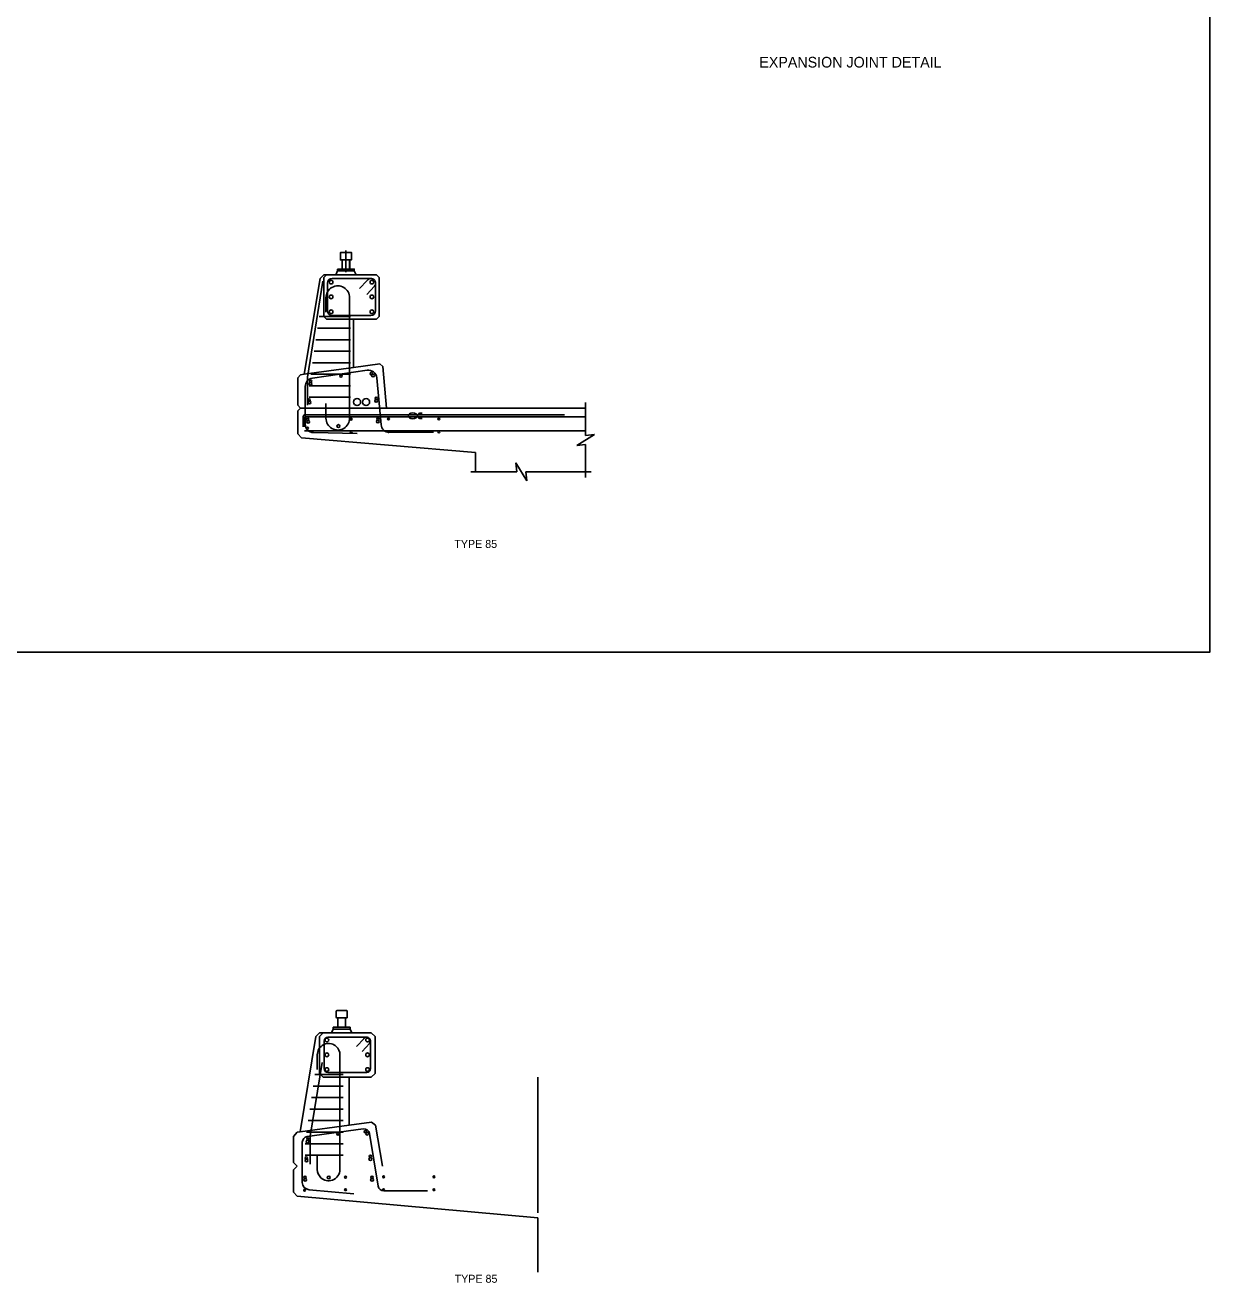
# Model space of a CAD drawing. Extents: x 25576 to 25873, y -3191 to -3046.
# Drawn here: x 25779.01 to 25805.67, y -3110.49 to -3082.19 of the extents above; entities that cross this region are included whole.
import ezdxf

# ---------------------------------------------------------------- set-up
doc = ezdxf.new("R2010")
doc.units = 0
for name, color, linetype in [('212 Leaders and Dim Lines', 7, 'Continuous'), ('220 Structural Steel', 7, 'Continuous'), ('222 Structural Steel', 7, 'Continuous'), ('border_NO-PLOT', 7, 'Continuous'), ('str_Concrete-A', 7, 'Continuous'), ('str_Reinforcement-A', 7, 'Continuous'), ('str_Reinforcement-B', 7, 'Continuous'), ('str_Reinforcement-C', 7, 'Continuous'), ('str_Reinforcement-D', 7, 'Continuous'), ('str_Reinforcement-E', 7, 'Continuous'), ('str_Reinforcement-F', 7, 'Continuous'), ('str_Reinforcement-G', 7, 'Continuous'), ('str_Reinforcement-H', 7, 'Continuous'), ('str_Reinforcement-I', 7, 'Continuous'), ('str_Reinforcement-O', 7, 'Continuous'), ('tcd_BARRIER-CONC-anno', 7, 'Continuous')]:
    doc.layers.add(name, color=color, linetype=linetype)

msp = doc.modelspace()

# ---------------------------------------------------------------- linework, layer by layer
at = {"layer": '212 Leaders and Dim Lines'}
msp.add_line((25786.225, -3087.75), (25786.225, -3087.263), dxfattribs=at)
at = {"layer": '220 Structural Steel'}
for p, q in [((25791.142, -3090.957), (25785.307, -3090.957)), ((25785.265, -3090.999), (25785.265, -3091.228)), ((25785.285, -3091.045), (25785.285, -3091.228)), ((25791.62, -3091.004), (25785.327, -3091.004)), ((25791.62, -3091.316), (25785.296, -3091.316))]:
    msp.add_line(p, q, dxfattribs=at)
for centre in [(25785.307, -3090.999), (25785.327, -3091.045)]:
    msp.add_arc(centre, 0.0417, 90, 180, dxfattribs=at)
at = {"layer": '222 Structural Steel'}
for p, q in [((25786.142, -3087.681), (25786.142, -3087.472)), ((25786.308, -3087.681), (25786.308, -3087.472))]:
    msp.add_line(p, q, dxfattribs=at)
for points in [[(25786.1, -3087.306), (25786.35, -3087.306), (25786.35, -3087.472), (25786.1, -3087.472)], [(25786.038, -3087.681), (25786.413, -3087.681), (25786.413, -3087.722), (25786.038, -3087.722)]]:
    msp.add_lwpolyline(points, close=True, dxfattribs=at)
at = {"layer": 'str_Concrete-A'}
for p, q in [((25786.142, -3087.68), (25786.142, -3087.473)), ((25786.31, -3087.68), (25786.31, -3087.473)), ((25785.642, -3087.889), (25785.726, -3087.806)), ((25785.726, -3087.806), (25786.913, -3087.806)), ((25785.788, -3087.806), (25785.726, -3087.868)), ((25785.726, -3087.868), (25785.726, -3088.743)), ((25786.037, -3087.722), (25785.997, -3087.806)), ((25786.038, -3087.722), (25785.998, -3087.806)), ((25786.413, -3087.722), (25786.452, -3087.806)), ((25786.414, -3087.722), (25786.454, -3087.806)), ((25786.913, -3087.806), (25786.976, -3087.868)), ((25786.976, -3087.868), (25786.976, -3088.743)), ((25785.288, -3090.046), (25785.642, -3087.889)), ((25785.788, -3088.806), (25785.726, -3088.743)), ((25785.788, -3088.806), (25786.392, -3088.806)), ((25786.392, -3088.806), (25786.392, -3089.896)), ((25786.392, -3088.806), (25786.913, -3088.806)), ((25786.976, -3088.743), (25786.913, -3088.806)), ((25786.392, -3089.896), (25786.99, -3089.814)), ((25786.99, -3089.814), (25787.057, -3089.868)), ((25785.204, -3090.056), (25785.142, -3090.125)), ((25785.142, -3090.125), (25785.142, -3090.743)), ((25785.204, -3090.056), (25785.288, -3090.046)), ((25785.286, -3090.047), (25786.392, -3089.896)), ((25787.057, -3089.868), (25787.141, -3090.806)), ((25791.62, -3090.68), (25791.62, -3091.423)), ((25785.142, -3090.743), (25785.205, -3090.806)), ((25785.142, -3090.868), (25785.205, -3090.806)), ((25785.142, -3090.868), (25785.142, -3091.389)), ((25785.205, -3090.806), (25791.62, -3090.806)), ((25785.142, -3091.389), (25785.225, -3091.477)), ((25785.225, -3091.477), (25789.142, -3091.806)), ((25791.82, -3091.398), (25791.42, -3091.648)), ((25791.62, -3091.423), (25791.82, -3091.398)), ((25789.142, -3091.806), (25789.142, -3092.241)), ((25791.42, -3091.648), (25791.62, -3091.623)), ((25791.62, -3091.623), (25791.62, -3092.367)), ((25790.074, -3092.241), (25790.049, -3092.041)), ((25790.049, -3092.041), (25790.299, -3092.441)), ((25789.033, -3092.241), (25790.074, -3092.241)), ((25790.299, -3092.441), (25790.274, -3092.241)), ((25790.274, -3092.241), (25791.745, -3092.241)), ((25786.046, -3104.735), (25786.046, -3104.528)), ((25786.214, -3104.735), (25786.214, -3104.528)), ((25785.546, -3104.944), (25785.63, -3104.861)), ((25785.63, -3104.861), (25786.796, -3104.861)), ((25785.63, -3104.944), (25785.713, -3104.861)), ((25785.941, -3104.777), (25785.901, -3104.861)), ((25786.318, -3104.777), (25786.358, -3104.861)), ((25786.88, -3104.944), (25786.796, -3104.861)), ((25785.192, -3107.091), (25785.546, -3104.944)), ((25785.63, -3104.944), (25785.63, -3105.778)), ((25786.88, -3104.944), (25786.88, -3105.778)), ((25785.713, -3105.861), (25785.63, -3105.778)), ((25785.713, -3105.861), (25786.796, -3105.861)), ((25786.296, -3105.861), (25786.296, -3106.94)), ((25786.88, -3105.778), (25786.796, -3105.861)), ((25785.129, -3107.1), (25785.046, -3107.194)), ((25785.129, -3107.1), (25785.192, -3107.091)), ((25785.192, -3107.091), (25786.296, -3106.94)), ((25786.296, -3106.94), (25786.797, -3106.872)), ((25786.797, -3106.872), (25786.893, -3106.943)), ((25786.893, -3106.943), (25787.046, -3107.861)), ((25785.046, -3107.194), (25785.046, -3107.778)), ((25785.046, -3107.778), (25785.13, -3107.861)), ((25785.13, -3107.861), (25785.046, -3107.944)), ((25785.046, -3107.944), (25785.046, -3108.444)), ((25785.046, -3108.444), (25785.129, -3108.535)), ((25785.129, -3108.535), (25790.546, -3109.028)), ((25790.546, -3109.028), (25790.546, -3110.246))]:
    msp.add_line(p, q, dxfattribs=at)
for points in [[(25786.121, -3087.305), (25786.331, -3087.305)], [(25786.1, -3087.452), (25786.1, -3087.326)], [(25786.331, -3087.473), (25786.121, -3087.473)], [(25786.351, -3087.326), (25786.351, -3087.452)], [(25786.004, -3104.507), (25786.004, -3104.381)], [(25786.025, -3104.36), (25786.235, -3104.36)], [(25786.235, -3104.528), (25786.025, -3104.528)], [(25786.256, -3104.381), (25786.256, -3104.507)]]:
    msp.add_lwpolyline(points, dxfattribs=at)
for points in [[(25786.037, -3087.68), (25786.414, -3087.68), (25786.414, -3087.722), (25786.037, -3087.722)], [(25785.941, -3104.735), (25786.318, -3104.735), (25786.318, -3104.777), (25785.941, -3104.777)]]:
    msp.add_lwpolyline(points, close=True, dxfattribs=at)
for centre, start, end in [((25786.121, -3087.326), 90, 180), ((25786.331, -3087.326), 0, 90), ((25786.121, -3087.452), 180, 270), ((25786.331, -3087.452), 270, 0), ((25786.025, -3104.381), 90, 180), ((25786.025, -3104.507), 180, 270), ((25786.235, -3104.381), 0, 90), ((25786.235, -3104.507), 270, 0)]:
    msp.add_arc(centre, 0.0208, start, end, dxfattribs=at)
at = {"layer": 'str_Reinforcement-A'}
for p, q in [((25787.892, -3090.924), (25787.939, -3090.924)), ((25787.892, -3091.038), (25787.943, -3091.038))]:
    msp.add_line(p, q, dxfattribs=at)
msp.add_arc((25787.892, -3090.981), 0.057, 89.9986, 270.0011, dxfattribs=at)
msp.add_ellipse((25787.729, -3090.981), major_axis=(0.106, 0), ratio=0.630621, dxfattribs=at)
at = {"layer": 'str_Reinforcement-B'}
for p, q in [((25785.809, -3087.993), (25785.809, -3088.618)), ((25786.788, -3087.889), (25785.913, -3087.889)), ((25786.703, -3087.933), (25786.531, -3088.116)), ((25786.865, -3088.063), (25786.698, -3088.249)), ((25786.892, -3088.618), (25786.892, -3087.993)), ((25785.913, -3088.722), (25786.788, -3088.722)), ((25785.734, -3105.045), (25785.734, -3105.67)), ((25786.692, -3104.961), (25785.817, -3104.961)), ((25786.632, -3104.988), (25786.46, -3105.17)), ((25786.754, -3105.1), (25786.587, -3105.286)), ((25786.776, -3105.67), (25786.776, -3105.045)), ((25785.421, -3107.19), (25785.688, -3105.526)), ((25785.817, -3105.753), (25786.692, -3105.753)), ((25785.421, -3107.816), (25785.421, -3107.19))]:
    msp.add_line(p, q, dxfattribs=at)
for centre in [(25786.217, -3108.11), (25787.073, -3108.102), (25788.206, -3108.102), (25785.296, -3108.405), (25786.217, -3108.392), (25787.073, -3108.392), (25788.206, -3108.392)]:
    msp.add_circle(centre, 0.0208, dxfattribs=at)
for centre, radius, start, end in [((25785.913, -3087.993), 0.104, 90, 180), ((25786.788, -3087.993), 0.104, 317.7826, 144.9637), ((25785.913, -3088.618), 0.104, 180, 270), ((25786.788, -3088.618), 0.104, 270, 0), ((25785.817, -3105.045), 0.0833, 90, 180), ((25786.692, -3105.045), 0.0833, 317.7826, 144.9637), ((25785.817, -3105.67), 0.0833, 180, 270), ((25786.692, -3105.67), 0.0833, 270, 0)]:
    msp.add_arc(centre, radius, start, end, dxfattribs=at)
at = {"layer": 'str_Reinforcement-C'}
for p, q in [((25785.581, -3105.686), (25785.581, -3105.357)), ((25786.091, -3105.357), (25786.091, -3107.593)), ((25785.581, -3107.934), (25785.581, -3107.606)), ((25786.091, -3107.593), (25786.091, -3107.934))]:
    msp.add_line(p, q, dxfattribs=at)
for centre, radius in [((25786.111, -3090.087), 0.026), ((25786.796, -3090.032), 0.026), ((25785.432, -3090.201), 0.026), ((25785.398, -3090.624), 0.026), ((25786.477, -3090.67), 0.0792), ((25786.679, -3090.671), 0.0794), ((25786.908, -3090.588), 0.026), ((25785.367, -3091.059), 0.026), ((25786.946, -3091.053), 0.026)]:
    msp.add_circle(centre, radius, dxfattribs=at)
for centre, start, end in [((25785.836, -3105.357), 115.3769, 148.9973), ((25785.836, -3105.357), 75.9281, 115.3769), ((25785.836, -3105.357), 47.9091, 75.9281), ((25785.836, -3105.357), 148.9973, 180), ((25785.836, -3105.357), 0, 47.9091), ((25785.836, -3107.934), 180, 227.3034), ((25785.836, -3107.934), 289.0712, 0), ((25785.836, -3107.934), 227.3034, 289.0712)]:
    msp.add_arc(centre, 0.255, start, end, dxfattribs=at)
at = {"layer": 'str_Reinforcement-D'}
for p, q in [((25785.584, -3089.009), (25786.329, -3089.009)), ((25785.621, -3088.749), (25786.329, -3088.749)), ((25785.547, -3089.268), (25786.329, -3089.268)), ((25785.509, -3089.527), (25786.329, -3089.527)), ((25785.472, -3089.787), (25786.329, -3089.787)), ((25785.435, -3090.046), (25786.329, -3090.046)), ((25785.401, -3090.305), (25786.329, -3090.305)), ((25785.401, -3090.564), (25786.329, -3090.564)), ((25785.525, -3105.801), (25786.162, -3105.801)), ((25785.488, -3106.06), (25786.162, -3106.06)), ((25785.451, -3106.319), (25786.162, -3106.319)), ((25785.376, -3106.838), (25786.162, -3106.838)), ((25785.413, -3106.579), (25786.162, -3106.579)), ((25785.339, -3107.097), (25786.162, -3107.097)), ((25785.306, -3107.357), (25786.162, -3107.357)), ((25785.306, -3107.616), (25786.162, -3107.616))]:
    msp.add_line(p, q, dxfattribs=at)
at = {"layer": 'str_Reinforcement-E'}
for centre in [(25785.892, -3087.972), (25786.809, -3087.972), (25785.892, -3088.306), (25786.809, -3088.306), (25785.892, -3088.639), (25786.809, -3088.639), (25785.796, -3105.024), (25786.713, -3105.024), (25785.796, -3105.357), (25786.713, -3105.357), (25785.796, -3105.69), (25786.713, -3105.69)]:
    msp.add_circle(centre, 0.0417, dxfattribs=at)
at = {"layer": 'str_Reinforcement-F'}
for centre in [(25786.046, -3107.138), (25786.663, -3107.089), (25785.368, -3107.252), (25785.334, -3107.676), (25786.775, -3107.644), (25785.302, -3108.11), (25786.813, -3108.11)]:
    msp.add_circle(centre, 0.026, dxfattribs=at)
at = {"layer": 'str_Reinforcement-G'}
for centre, radius in [((25786.835, -3090.074), 0.0312), ((25785.428, -3090.26), 0.0312), ((25785.404, -3090.682), 0.0312), ((25786.907, -3090.645), 0.0312), ((25785.373, -3091.117), 0.0312), ((25786.055, -3091.211), 0.0312), ((25786.945, -3091.111), 0.0312), ((25786.702, -3107.131), 0.0313), ((25785.363, -3107.311), 0.0313), ((25786.775, -3107.702), 0.0313), ((25785.34, -3107.734), 0.0313), ((25785.308, -3108.168), 0.0313), ((25785.838, -3108.115), 0.0313), ((25786.813, -3108.168), 0.0313)]:
    msp.add_circle(centre, radius, dxfattribs=at)
at = {"layer": 'str_Reinforcement-H'}
for p, q in [((25785.352, -3107.195), (25786.615, -3107.023)), ((25785.244, -3108.226), (25785.244, -3107.319)), ((25786.755, -3107.127), (25786.953, -3108.315)), ((25786.406, -3108.484), (25785.396, -3108.392)), ((25787.076, -3108.42), (25788.063, -3108.42))]:
    msp.add_line(p, q, dxfattribs=at)
for centre, radius, start, end in [((25786.632, -3107.147), 0.125, 9.4623, 97.7652), ((25785.369, -3107.319), 0.125, 97.7652, 180), ((25785.411, -3108.226), 0.167, 180, 264.8056), ((25787.076, -3108.295), 0.125, 189.4623, 270)]:
    msp.add_arc(centre, radius, start, end, dxfattribs=at)
at = {"layer": 'str_Reinforcement-I'}
for p, q in [((25785.775, -3088.651), (25785.775, -3088.321)), ((25786.309, -3088.306), (25786.309, -3090.542)), ((25785.775, -3090.705), (25785.775, -3091.035)), ((25786.309, -3090.542), (25786.309, -3091.03))]:
    msp.add_line(p, q, dxfattribs=at)
msp.add_lwpolyline([(25785.703, -3087.953), (25785.357, -3090.113), (25785.357, -3090.739)], dxfattribs=at)
for centre, start, end in [((25786.042, -3088.323), 359.2696, 179.6511), ((25786.042, -3091.033), 180.3489, 0.7304)]:
    msp.add_arc(centre, 0.267, start, end, dxfattribs=at)
at = {"layer": 'str_Reinforcement-O'}
for p, q in [((25785.47, -3090.132), (25786.706, -3089.956)), ((25786.919, -3090.124), (25787.015, -3091.182)), ((25785.309, -3091.17), (25785.309, -3090.318)), ((25786.476, -3091.379), (25785.496, -3091.358)), ((25787.202, -3091.352), (25788.196, -3091.352))]:
    msp.add_line(p, q, dxfattribs=at)
for centre in [(25785.36, -3091.26), (25786.343, -3091.059), (25787.183, -3091.051), (25788.316, -3091.051), (25786.343, -3091.341), (25787.183, -3091.337), (25788.316, -3091.341)]:
    msp.add_circle(centre, 0.0208, dxfattribs=at)
for centre, start, end in [((25785.496, -3090.318), 98.1301, 180), ((25786.732, -3090.141), 5.1944, 98.1301), ((25785.496, -3091.17), 180, 270), ((25787.202, -3091.165), 185.1944, 270)]:
    msp.add_arc(centre, 0.187, start, end, dxfattribs=at)
at = {"layer": 'tcd_BARRIER-CONC-anno'}
msp.add_line((25790.546, -3108.911), (25790.546, -3105.859), dxfattribs=at)
msp.add_lwpolyline([(25744.29, -3053.746), (25805.667, -3053.746), (25805.667, -3096.296), (25744.29, -3096.296)], close=True, dxfattribs=at)

# ---------------------------------------------------------------- texts
at = {"layer": 'border_NO-PLOT'}
for s, height, p in [('EXPANSION JOINT DETAIL', 0.24, (25795.528, -3083.145)), ('TYPE 85', 0.18, (25788.664, -3093.953)), ('TYPE 85', 0.18, (25788.671, -3110.485))]:
    msp.add_text(s, height=height, dxfattribs=at).set_placement(p)

doc.saveas('drawing.dxf')
